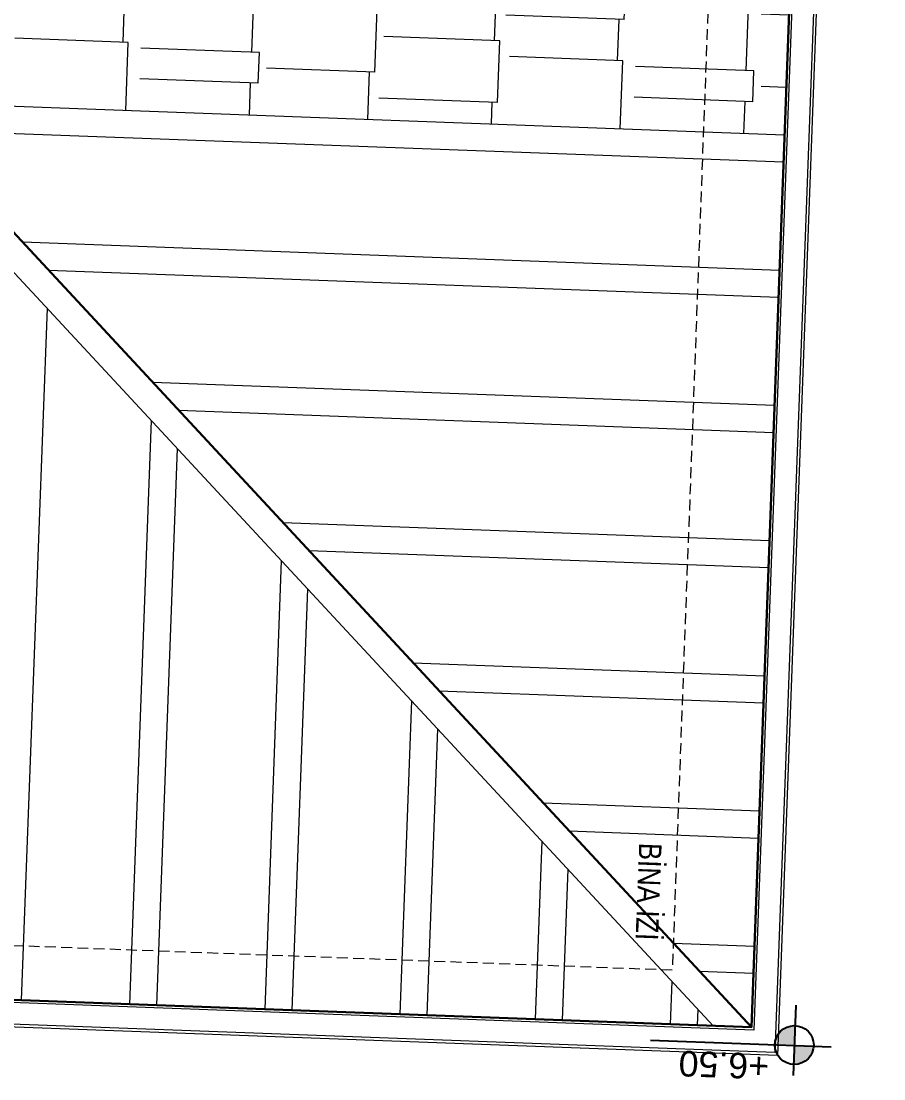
# Model space of a CAD drawing. Header units: centimetres. Extents: x 63871 to 181827, y -95930 to 42199.
# Drawn here: x 176686.2 to 177005.1, y 24158.9 to 24549.8 of the extents above; entities that cross this region are included whole.
import ezdxf

# ---------------------------------------------------------------- set-up
doc = ezdxf.new("R2010")
doc.units = ezdxf.units.CM
doc.linetypes.add('11-021_500-SatisOfisi_220512$0${ Diamond }', pattern=[12, 4, -2, 2, 2, -2])
for name, color, linetype, lineweight in [('A-AREA-IDEN', 7, 'Continuous', 9), ('A-FLOR-HRAL', 11, 'Continuous', 9), ('A-GLAZ', 151, 'Continuous', 9), ('A-WALL', 12, 'Continuous', 50), ('ARM_Pen_No__252', 8, 'Continuous', 18), ('İz DÜŞÜMÜ', 7, '11-021_500-SatisOfisi_220512$0${ Diamond }', 18), ('OLUK', 222, 'Continuous', 15), ('TARAMA', 251, 'Continuous', 5), ('Çatı', 144, 'Continuous', 30)]:
    doc.layers.add(name, color=color, linetype=linetype, lineweight=lineweight)
doc.layers.add('KOT', color=171, linetype='Continuous')
doc.styles.add('Arial', font='Arial.ttf', dxfattribs={"height": 250})
doc.styles.add('Arial_1', font='Arial.ttf', dxfattribs={"height": 300})
doc.styles.add('MtXpl_Arial_Narrow_1', font='')
doc.styles.get('MtXpl_Arial_Narrow_1').set_extended_font_data('Arial Narrow')

# ---------------------------------------------------------------- blocks, each defined once
blk = doc.blocks.new('HRD')
at = {"layer": 'ARM_Pen_No__252'}
h = blk.add_hatch(dxfattribs=at)
h.set_pattern_fill('AR-B816', color=256, scale=0.09)
h.set_pattern_definition([(0, (-39959.2, 0), (0, 18.288), []), (90, (-39959.2, 0), (-18.288, 18.288), [18.288, -18.288])])
h.paths.add_polyline_path([(154149.63, 35592.48), (154149.63, 35503.48), (154219.63, 35503.48), (154219.63, 35483.24), (154324.63, 35483.24), (154324.63, 35692.48), (154369.63, 35692.48), (154369.63, 35927.48), (154369.63, 35927.48), (154369.63, 36097.48), (154369.63, 36177.48), (154254.63, 36177.48), (153954.63, 36177.48), (153839.63, 36177.48), (153839.63, 35897.6), (153869.63, 35897.54), (153869.63, 35882.48), (154019.63, 35882.48), (154019.63, 35872.48), (154019.63, 35833.25, -0.444416), (154030.45, 35823.48, -0.444416), (154019.63, 35813.72), (154019.63, 35773.48), (153939.63, 35773.48), (153939.63, 35692.48), (154019.63, 35692.48), (154019.63, 35687.48), (154019.63, 35633.7), (154020.63, 35632.93), (154019.63, 35631.47), (154019.63, 35592.48), (154019.63, 35582.48), (153989.63, 35582.48), (153989.63, 35577.48), (153989.63, 35497.48), (153989.63, 35437.48), (153994.63, 35437.48), (154094.63, 35437.48), (154139.63, 35437.48), (154139.63, 35592.48)])
at = {"layer": 'A-FLOR-HRAL'}
for p, q in [((154389.63, 36367.48), (153819.63, 36367.48)), ((153819.63, 36367.48), (153819.63, 36197.48)), ((154385.63, 36363.48), (153823.63, 36363.48)), ((153823.63, 36363.48), (153823.63, 36197.48))]:
    blk.add_line(p, q, dxfattribs=at)
at = {"layer": 'A-GLAZ', "ltscale": 3}
for p, q in [((153954.63, 36177.48), (153954.63, 36197.48)), ((153954.63, 36197.48), (153959.63, 36197.48)), ((154254.63, 36197.48), (153954.63, 36197.48)), ((153959.63, 36197.48), (153959.63, 36177.48)), ((153959.63, 36187.48), (154109.63, 36187.48)), ((153959.63, 36187.48), (153964.63, 36187.48)), ((153964.63, 36187.48), (153964.63, 36182.48)), ((154104.63, 36184.98), (153964.63, 36184.98)), ((154109.63, 36182.48), (153959.63, 36182.48)), ((153959.63, 36177.48), (153954.63, 36177.48)), ((154254.63, 36177.48), (153954.63, 36177.48))]:
    blk.add_line(p, q, dxfattribs=at)
at = {"layer": 'A-WALL', "lineweight": 53}
for p, q in [((153819.63, 35782.48), (153819.63, 36197.48)), ((153819.63, 36197.48), (153954.63, 36197.48)), ((153839.63, 36177.48), (153839.63, 35882.48)), ((153954.63, 36177.48), (153839.63, 36177.48))]:
    blk.add_line(p, q, dxfattribs=at)
at = {"layer": 'A-WALL', "lineweight": 50}
blk.add_line((153954.63, 36197.48), (153954.63, 36177.48), dxfattribs=at)
at = {"layer": 'İz DÜŞÜMÜ'}
blk.add_lwpolyline([(153819.63, 36347.48), (154419.63, 36347.49), (154419.63, 35292.49), (154159.63, 35292.49), (154159.63, 35357.48), (153819.63, 35357.48), (153819.63, 36347.48)], dxfattribs=at)
at = {"style": 'MtXpl_Arial_Narrow_1'}
for s, p in [('Döş', (153981.93, 36038.63)), (': Lamine parke', (153999.93, 36038.62)), ('Tav: Sıva+Boya', (153982.37, 36025.58)), ('Duv: Sıva+Boya', (153981.89, 36012.53))]:
    blk.add_text(s, height=8.316, rotation=359.957, dxfattribs=at).set_placement(p)
at = {"layer": 'A-AREA-IDEN', "width": 224.1999, "attachment_point": 2, "line_spacing_factor": 0.941778, "style": 'Arial'}
for s, insert, char_height in [('SALON & MUTFAK', (154081.66, 36095.88), 16.4692), ('33 m²', (154010.7, 36072.58), 16.469)]:
    blk.add_mtext(s, dxfattribs=dict(at, insert=insert, char_height=char_height))
blk = doc.blocks.new('çatı planı')
at = {"layer": 'KOT'}
h = blk.add_hatch(color=256, dxfattribs=at)
h.dxf.hatch_style = 1
h.paths.add_polyline_path([(-686.09, 2.7, 0.402561), (-693.25, -4.18), (-686.09, -4.18)])
blk.add_line((-686.09, -18.85), (-686.09, 7.21), dxfattribs=at)
blk.add_wipeout([(-680, -1060), (-680, 0), (0, 0), (0, -1125), (-340, -1125), (-340, -1060)]).dxf.layer = 'OLUK'
h = blk.add_hatch(color=256, dxfattribs=at)
h.dxf.hatch_style = 1
h.paths.add_polyline_path([(-678.93, -4.05, 0.009987), (-678.93, -3.77), (-686.09, -3.77), (-686.09, -11.22, 0.414214)])
at = {"layer": 'Çatı', "lineweight": 15}
h = blk.add_hatch(dxfattribs=at)
h.set_pattern_fill('AR-RSHKE', color=251, scale=0.15, angle=270)
h.set_pattern_definition([(270, (-196861.627, -36377.483), (45.72, -97.155), [22.86, -19.05, 26.67, -11.43, 34.29, -15.24]), (270, (-196859.72, -36400.343), (45.72, -97.155), [19.05, -72.39, 15.24, -22.86]), (270, (-196864.484, -36446.063), (45.72, -97.155), [11.43, -118.11]), (0, (-196861.627, -36377.483), (45.72, 32.385), [43.815, -139.065]), (0, (-196861.627, -36400.343), (45.72, 32.385), [42.8625, -140.0175]), (0, (-196861.627, -36419.393), (45.72, 32.385), [40.005, -142.875]), (0, (-196864.484, -36446.063), (45.72, 32.385), [43.815, -139.065]), (0, (-196864.484, -36457.493), (45.72, 32.385), [43.815, -139.065]), (0, (-196861.627, -36491.783), (45.72, 32.385), [41.91, -140.97])])
h.paths.add_polyline_path([(-340, -340), (-670, -340), (-670, -1050), (-340, -720)])
h.paths.add_polyline_path([(-554.79, -586.74), (-554.79, -524.95), (-462.64, -524.95), (-462.64, -586.74)], flags=16)
h.paths.add_polyline_path([(-438.13, -595), (-438.13, -505), (-358.13, -505), (-358.13, -595)], flags=16)
h.paths.add_polyline_path([(-435.13, -592), (-435.13, -508), (-361.13, -508), (-361.13, -592)], flags=0)
h.paths.add_polyline_path([(-575, -509.93), (-635, -509.93), (-635, -464.95), (-575, -464.95)], flags=16)
h.paths.add_polyline_path([(-590, -495), (-620, -494.93), (-620, -479.88), (-590, -479.95)], flags=0)
h.paths.add_polyline_path([(-605, -487.43, -1), (-620, -487.43, -1), (-605, -487.43, -1), (-590, -487.43, -1)], flags=0)
h.paths.add_polyline_path([(-540.96, -552.31), (-463.64, -552.31), (-463.64, -528.57), (-540.96, -528.57)], flags=8)
h.paths.add_polyline_path([(-428.72, -520.12), (-364.78, -520.12), (-364.78, -508.56), (-428.72, -508.56)], flags=8)
at = {"layer": 'İz DÜŞÜMÜ'}
blk.add_lwpolyline([(-300, -1020), (-300, -960), (-40, -960), (-40, -1085), (-300, -1085), (-300, -1020), (-640, -1020), (-640, -30), (-300, -30), (-300, -180), (-40, -180), (-40, -1095)], dxfattribs=at)
at = {"layer": 'KOT'}
blk.add_line((-699.74, -3.77), (-632.92, -3.77), dxfattribs=at)
blk.add_circle((-686.09, -4.05), 7.17, dxfattribs=at)
at = {"layer": 'OLUK'}
for points in [[(-340, -1125), (-340, -1060), (-680, -1060), (-680, 0), (0, 0), (0, -1125)], [(-339, -1124), (-339, -1059), (-679, -1059), (-679, -1), (-1, -1), (-1, -1124)], [(-331, -1116), (-331, -1051), (-671, -1051), (-671, -9), (-9, -9), (-9, -1116)]]:
    blk.add_lwpolyline(points, close=True, dxfattribs=at)
at = {"layer": 'TARAMA'}
for p, q in [((-340, -340), (-670, -10)), ((-655.86, -10), (-340, -325.86)), ((-650, -15.86), (-650, -10)), ((-640, -25.86), (-640, -10)), ((-600, -65.86), (-600, -10)), ((-590, -75.86), (-590, -10)), ((-550, -115.86), (-550, -10)), ((-540, -125.86), (-540, -10)), ((-500, -165.86), (-500, -10)), ((-490, -175.86), (-490, -10)), ((-450, -215.86), (-450, -10)), ((-440, -225.86), (-440, -10)), ((-400, -265.86), (-400, -10)), ((-650, -30), (-670, -30)), ((-640, -40), (-670, -40)), ((-600, -80), (-670, -80)), ((-590, -90), (-670, -90)), ((-550, -130), (-670, -130)), ((-540, -140), (-670, -140)), ((-500, -180), (-670, -180)), ((-490, -190), (-670, -190)), ((-450, -230), (-670, -230)), ((-440, -240), (-670, -240)), ((-400, -280), (-670, -280)), ((-390, -290), (-670, -290)), ((-350, -330), (-670, -330)), ((-340, -340), (-670, -340))]:
    blk.add_line(p, q, dxfattribs=at)
at = {"layer": 'Çatı'}
blk.add_line((-670, -10), (-340, -340), dxfattribs=at)
blk.add_lwpolyline([(-330, -1115), (-330, -1050), (-670, -1050), (-670, -10), (-10, -10), (-10, -1115)], close=True, dxfattribs=at)
at = {"style": 'MtXpl_Arial_Narrow_1'}
blk.add_text('BİNA İZİ', height=8.316, rotation=89.957, dxfattribs=at).set_placement((-626.05, -76.69))
at = {"layer": 'KOT', "insert": (-660.37, 9.03), "char_height": 9.45, "width": 57.6964, "attachment_point": 2, "line_spacing_factor": 0.941778, "style": 'Arial_1'}
blk.add_mtext('+6.50', dxfattribs=at)
blk = doc.blocks.new('VAZİYET PLANI')
at = {"rotation": 177.873189238168}
blk.add_blockref('HRD', (154037.6, 39882.96), dxfattribs=at)
at = {"layer": 'OLUK', "rotation": 177.8731895439683}
blk.add_blockref('çatı planı', (-1665.65, 9262.73), dxfattribs=at)

msp = doc.modelspace()

# ---------------------------------------------------------------- block references
at = {"layer": 'OLUK'}
msp.add_blockref('VAZİYET PLANI', (177951.86, 14930.11), dxfattribs=at)

doc.saveas('drawing.dxf')
